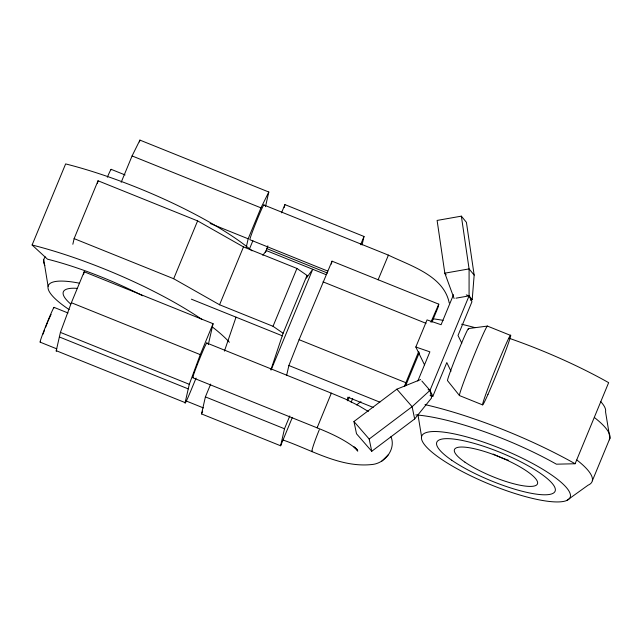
<?xml version="1.0" encoding="UTF-8"?>
<svg xmlns="http://www.w3.org/2000/svg" width="642" height="642" viewBox="0 0 642 642"><rect width="100%" height="100%" fill="white"/><g stroke="black" fill="none" stroke-linecap="round" stroke-linejoin="round"><path stroke-width="0.96" d="M470.337 300.015L472.207 299.686L474.157 275.089L466.421 222.341L461.357 216.153L437.106 220.431L444.834 273.179L454.111 298.506M72.843 244.257L74.119 238.623L98.041 180.779L197.608 220.888L243.487 246.921L296.941 268.452L307.02 275.402L306.419 278.042L312.742 269.279L271.125 369.928M196.075 378.098L191.123 390.071A18.746 0.722 -68.1 0 1 185.129 402.622L56.247 350.709L60.404 332.387L71.382 302.719L84.174 271.783L213.064 323.704L208.305 344.658M97.399 183.596L98.041 180.779M83.532 274.64L84.174 271.783M139.507 141.93L139.916 140.1L268.805 192.022L265.475 206.676M185.129 402.622L189.294 384.309L200.272 354.633L213.064 323.704M292.367 417.38L280.626 445.781L201.524 413.921L205.392 396.892L210.696 384.068M246.231 247.363L248.173 238.792L260.965 207.856L268.805 192.022M267.858 245.83L265.515 252.402M284.262 207.446L284.912 204.605L364.006 236.473L362.072 244.987M270.884 369.848L283.106 333.246L307.02 275.402M286.677 375.209L288.884 365.515L299.084 339.682L332.034 261.174L438.775 304.172L438.053 307.366L431.938 322.148M280.626 445.781L284.494 428.76L289.799 415.936M331.368 264.079L332.034 261.174M347.21 399.926L347.828 397.197L373.195 407.413M331.192 393.65L331.336 393.169L206.764 342.988M388.274 255.612L388.418 255.131L263.846 204.95M224.419 351.126L236.031 317.164M404.372 386.372L418.736 351.463M378.098 279.824L388.418 255.131C410.174 265.748 443.766 275.587 449.223 302.944M142.612 295.761A116.387 27.004 22.5 0 0 47.484 259.175L32.1 245.003L65.636 163.911A153.165 35.535 22.5 0 1 252.025 250.829M121.169 182.32L132.083 155.934L139.916 140.1M283.106 333.246L273.027 326.297L219.564 304.765L173.685 278.732L197.608 220.888M219.564 304.765L243.487 246.921M249.465 248.984L252.892 240.694M281.501 212.855L284.912 204.605M201.524 413.921L202.663 411.169M273.027 326.297L296.941 268.452M360.595 244.714L364.006 236.473M347.707 400.777L349.232 397.085M351.166 402.205L352.691 398.513M424.506 364.841L415.831 347.017L427.05 319.893L441.094 324.724L453.525 294.67M405.592 385.858L419.338 352.618M417.83 380.987L429.883 351.848L415.831 347.017M430.052 395.312L432.86 396.274L446.8 362.586L450.997 371.204M415.815 414.884A116.387 27.004 22.5 0 1 556.413 464.182L575.12 463.749L608.648 382.656A153.165 35.535 22.5 0 0 509.01 338.214M592.341 480.77L609.9 438.317L605.542 411.795A80.29 18.626 22.5 0 0 600.808 401.715M430.926 322.14L438.775 304.172M317.453 427.139L317.116 427.837L192.801 377.761M283.218 440.075C312.076 450.098 341.488 468.427 373.203 464.367C385.401 462.625 396.098 448.822 390.962 436.632M262.827 255.339L266.278 250.557L326.064 274.64M420.59 379.566L396.868 389.172L353.951 421.513L356.511 433.767L371.742 451.286L414.668 418.945L431.576 397.944L429.996 390.376L421.842 381.003M381.829 461.125L388.611 454.472M371.742 451.286L369.182 439.04L412.108 406.691L429.996 390.376L469.077 295.866L469.085 268.902L461.357 216.153M566.814 500.455A80.29 18.626 22.5 0 0 480.786 441.19A80.29 18.626 22.5 0 0 440.428 458.548A80.29 18.626 22.5 0 0 566.814 500.455L588.088 485.175A94.462 21.916 22.5 0 0 576.861 460.001M455.981 298.177L469.077 295.866L472.207 299.686M468.491 328.552L487.414 326.08L510.567 335.405M466.269 294.895L469.077 295.866L471.95 301.764L458.011 335.461L461.791 343.221M428.118 389.734L429.996 390.376L432.86 396.274M132.083 155.934L260.965 207.856M111.146 169.327L125.102 174.953M210.159 223.48L248.173 238.792M327.813 271.109L249.882 239.715A18.746 0.722 -68.1 0 1 256.92 220.27A18.746 0.722 -68.1 0 1 263.83 205.488M266.727 248.582L327.428 273.035M323.006 281.838L426.039 323.343M74.119 238.623L173.685 278.732M468.467 329.354A28.104 1.075 -68.1 0 0 458.107 351.527A28.104 1.075 -68.1 0 0 447.554 380.682L459.495 395.584L482.648 404.909M299.084 339.682L405.832 382.68M191.372 299.18L282.504 335.886M288.884 365.515L379.847 402.157M71.382 302.719L200.272 354.633M54.064 307.366L68.02 312.991M60.404 332.387L189.294 384.309M59.361 336.97L188.25 388.892M205.392 396.892L284.494 428.76M40.101 342.138L56.801 348.871M185.787 400.825L203.418 407.927M368.356 411.474L358.589 405.632L345.211 398.971L331.336 393.169L317.116 427.837C331.176 433.494 345.236 439.842 357.056 449.504L354.023 446.92L357.787 451.101L356.326 448.798M396.868 389.172L412.108 406.691L414.668 418.945M353.951 421.513L369.182 439.04M474.157 275.089L469.085 268.902L444.834 273.179L446.102 274.728M418.038 415.141L421.585 436.753M43.736 259.777L48.086 286.292M56.689 350.596A18.746 0.722 -68.1 0 1 56.247 350.709M40.558 341.496A18.746 0.722 -68.1 0 1 46.224 324.964A18.746 0.722 -68.1 0 1 54.048 307.903M312.566 451.061A18.746 1.244 -68.4 0 1 313.039 446.567A18.746 1.244 -68.4 0 1 319.307 429.723M43.086 334.113A11.564 0.441 -68.1 0 1 44.467 330.229M45.454 327.653A11.564 0.441 -68.1 0 1 47.685 322.099M48.054 321.209A11.564 0.441 -68.1 0 1 51.111 314.428M193.258 377.111A18.746 0.722 -68.1 0 1 198.924 360.579A18.746 0.722 -68.1 0 1 206.748 343.526M107.326 177.232A18.746 0.722 -68.1 0 1 111.13 169.865M32.1 245.003A153.165 35.535 22.5 0 1 202.198 319.62M212.478 327.083A153.165 35.535 22.5 0 1 229.379 342.266M459.495 395.584A37.469 1.436 -68.1 0 1 471.734 361.253A37.469 1.436 -68.1 0 1 487.414 326.08M356.864 405.03A153.165 35.535 22.5 0 1 361.053 401.756M425.02 404.604A153.165 35.535 22.5 0 1 575.12 463.749M432.756 318.745A153.165 35.535 22.5 0 1 443.124 320.358M461.582 324.218A153.165 35.535 22.5 0 1 474.855 327.605M44.836 265.491A94.462 21.916 22.5 0 1 45.446 256.936M69.135 309.58A80.29 18.626 22.5 0 1 79.102 283.13M70.676 303.995A64.007 14.846 22.5 0 1 77.016 288.346M594.42 417.541A94.462 21.916 22.5 0 1 609.29 439.834M508.472 460.29A33.665 7.808 22.5 0 1 493.208 454.087M487.952 394.437A37.469 1.436 -68.1 0 0 510.534 336.48A37.469 1.436 -68.1 0 0 491.331 379.558A37.469 1.436 -68.1 0 0 487.952 394.437M451.703 460.21A64.007 14.846 22.5 0 0 552.449 493.61A64.007 14.846 22.5 0 0 483.875 446.367A64.007 14.846 22.5 0 0 451.703 460.21M464.944 462.16A44.884 10.408 22.5 0 0 535.588 485.577A44.884 10.408 22.5 0 0 487.503 452.449A44.884 10.408 22.5 0 0 464.944 462.16"/></g></svg>
